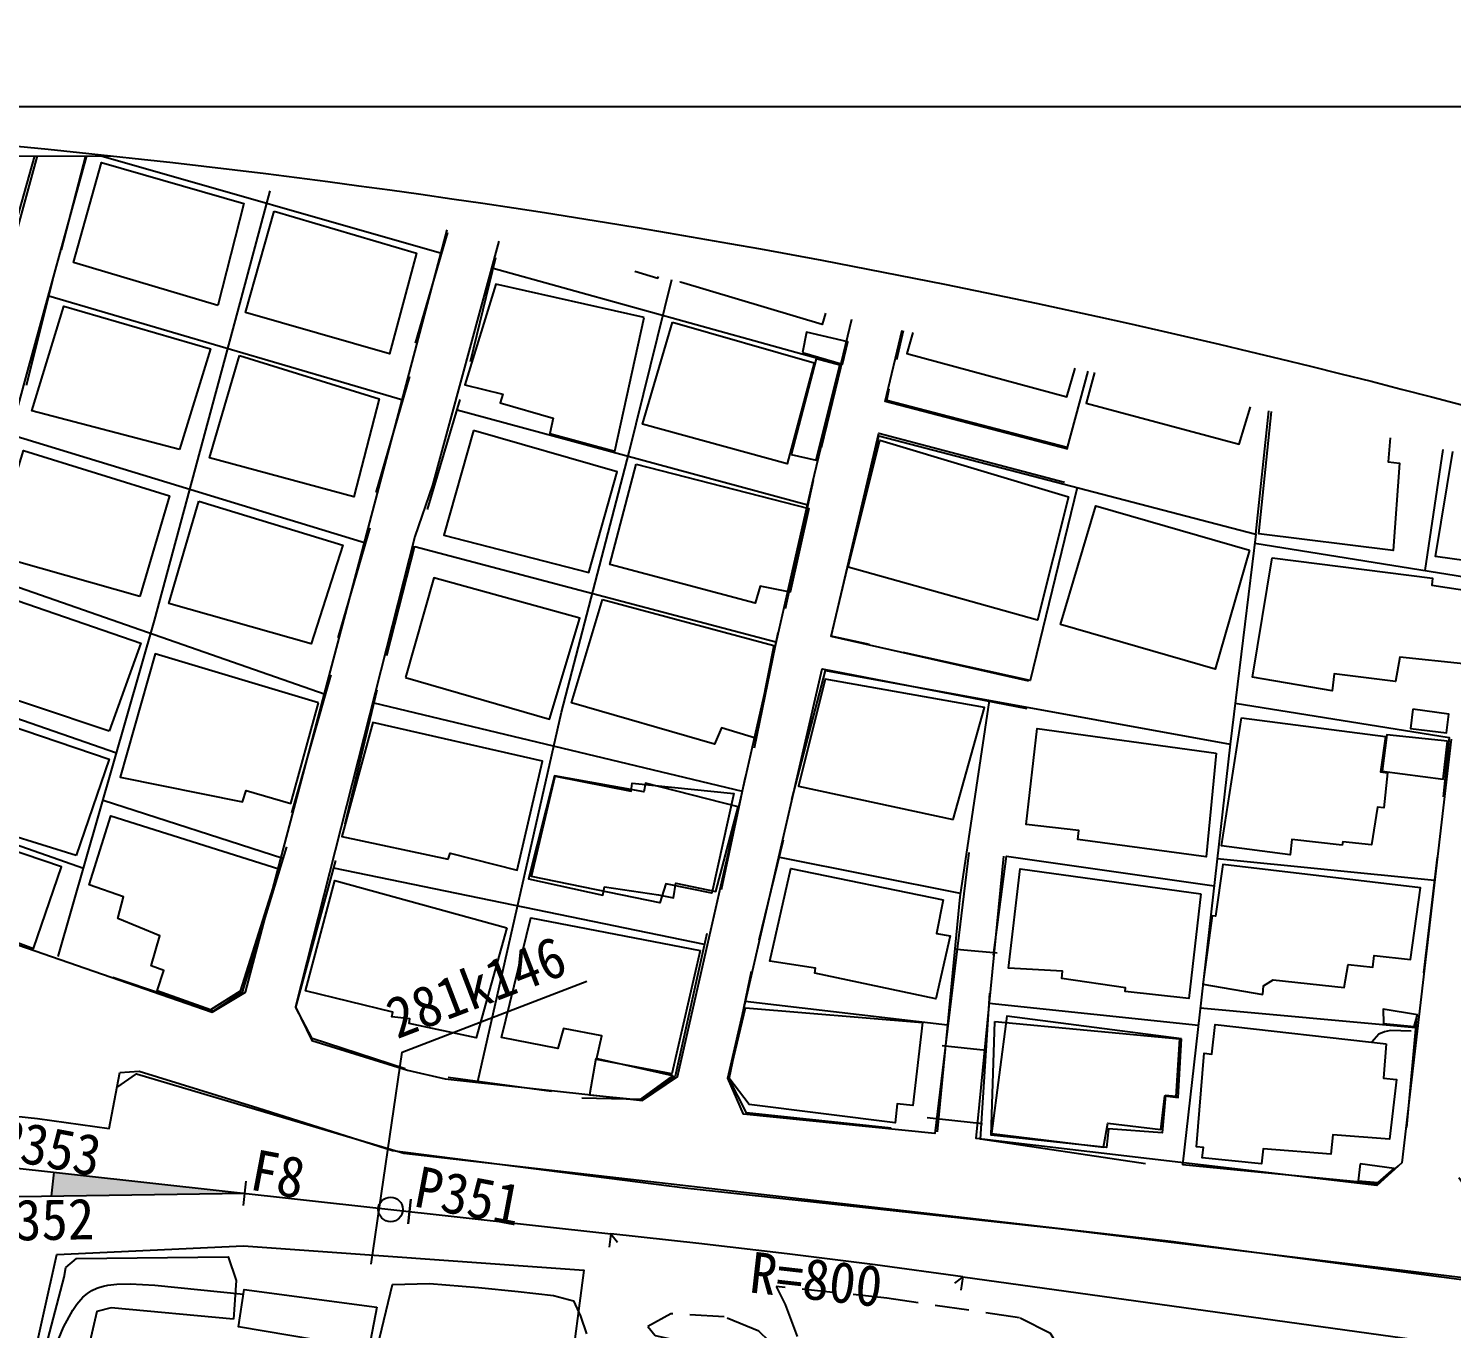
# Model space of a CAD drawing. Header units: millimetres. Extents: x 2406 to 3202, y 1103 to 1810.
# Drawn here: x 2980 to 3084.3, y 1529.6 to 1624.8 of the extents above; entities that cross this region are included whole.
import ezdxf
from ezdxf.xclip import XClip

# ---------------------------------------------------------------- set-up
doc = ezdxf.new("R2010")
doc.units = ezdxf.units.MM
doc.header["$LTSCALE"] = 10
doc.header["$MEASUREMENT"] = 0
doc.header["$XCLIPFRAME"] = 2
doc.linetypes.add('HIDDEN', pattern=[0.375, 0.25, -0.125])
doc.layers.add('TX-PAPR', color=2, linetype='Continuous', plot=False)
doc.layers.add('TZ-BASE', color=253, linetype='Continuous')
doc.styles.get("Standard").update_dxf_attribs({"font": 'GulimChe.ttf'})

# ---------------------------------------------------------------- blocks, each defined once
blk = doc.blocks.new('JD-222')
at = {"layer": 'TZ-BASE'}
h = blk.add_hatch(color=256, dxfattribs=at)
h.paths.add_polyline_path([(525.4749213073228, 92.9182455179689), (525.2814961974218, 91.16698546311818), (539.4300599244598, 91.37691291401279)])
h.paths.add_polyline_path([(494.7739651344018, 98.06796725225286), (494.4734417171567, 96.3423312670202), (508.4285803339153, 94.80099866297678)])
h.paths.add_polyline_path([(508.1333836510603, 90.91255260183243), (494.0949288310076, 90.70425887749298), (494.2301166314573, 88.95787457379629)])
for p, q in [((389.387345976982, 107.948996742547), (566.2524038199917, 88.4144089720794)), ((525.28149619748, 91.16698546317639), (525.4749213073228, 92.91824551782338)), ((539.3312565516972, 90.48235274624312), (539.5288632958254, 92.27147308175336)), ((478.3276994743792, 90.47031468863133), (539.430059924227, 91.37691291392548)), ((551.6054255600611, 90.9376275590621), (551.407818815991, 89.14850722352276)), ((551.4078188160202, 89.1485072238138), (551.6054255600029, 90.93762755917851)), ((566.2524036131217, 88.4144089948968), (566.1337378509634, 87.42144088685745)), ((566.2524036131217, 88.4144089948968), (566.7284299154126, 87.80916418097331)), ((592.0423726815498, 85.2625677457545), (591.4228130498086, 84.80532799690263)), ((592.0423726815498, 85.2625677457545), (591.8933088023332, 84.27370618475834)), ((592.0423726596346, 85.26256774875219), (646.3740989572834, 77.72523310795077))]:
    blk.add_line(p, q, dxfattribs=at)
for points, elevation in [([(591.3998108726519, 109.2693856785481), (592.1071667901124, 109.204081726959), (594.5540010952973, 108.9881028322561)], 47.99999999999999), ([(624.8783479501435, 103.254501710413), (623.3616315780091, 103.2938023058814), (622.9390317589568, 103.1965248433989), (622.5040871914534, 103.0197155807109), (621.9964141955716, 102.4474592803745)], 48.99999999999999), ([(590.5317763445782, 102.2059331900964), (593.7428322066262, 101.8672456483473)], 46.99999999999999), ([(589.4128989371238, 96.92912304122001), (593.4702484506415, 96.49445083588944)], 45.99999999999999), ([(523.1988839251862, 66.28357582804165), (523.6960001794796, 70.3585531814606), (524.53636535033, 74.20010135622579), (525.0447272944439, 78.10635546137928), (525.3816338900942, 79.4354002106993), (525.8099114342476, 80.75329373660497), (526.1655117081536, 81.5835644423787), (526.8291372884414, 82.82038823320181), (527.1350877186924, 83.26571882297867), (527.4165622686851, 83.60555566268158), (527.5802573544497, 83.7734273961978), (527.9128895898757, 84.05168590188259), (528.2361442100082, 84.2565137577476), (528.607033185719, 84.43572973820847), (528.8064808287309, 84.50798371891142), (529.090026163467, 84.58741949906107), (529.4038792812207, 84.64696964927134), (530.0497778044955, 84.7268138587824), (531.0356031200208, 84.75387761945603), (532.8438838200236, 84.65526265947847), (539.3469023131474, 83.98034760460723)], 43.99999999999999)]:
    blk.add_lwpolyline(points, dxfattribs=dict(at, elevation=elevation))
for points in [[(526.770757013117, 176.6704382017488, 54.28488687795636), (518.7336202922452, 147.2878368376114, 51.39773573804937), (517.2290640116262, 141.6387944940652, 50.59724848770471), (509.9149527454865, 116.3799266575079, 47.72822941090124), (507.6875892024837, 115.1025494043133, 47.42258882440601), (489.7283077618922, 120.7752382849285, 48.28129332932118), (481.0724635154766, 123.9600279768929, 48.91440597277559), (483.9152403480839, 132.5900419328827, 51.30131341016694)], [(530.2566070895991, 176.0998116438859, 54.36803971459533), (523.5224018314038, 151.6355669775221, 51.77796718196308), (522.7542913012148, 148.8524654319044, 51.46868801705719)], [(540.1279913682956, 166.7365523802, 58.3929027325385), (529.5209988558199, 169.5756161062454, 58.3929027325385), (531.3165710058529, 175.9262977096369, 58.3929027325385)], [(552.6312884357176, 163.349041724694, 55.79131916891836), (554.709831860353, 170.7264818114054, 55.79131916891836), (544.3680501548224, 173.800637493463, 55.80951206097164), (542.0386707136931, 166.1372983113979, 55.80951206097164), (552.6312884357176, 163.349041724694, 55.79131916891836)], [(522.7542913012148, 148.8524654319044, 51.46868801705719), (513.6226645146089, 115.4662278895266, 47.71185580805328), (514.7545759744826, 112.3476305372023, 47.40075735394206), (537.0578796219197, 104.6322446482955, 46.32737672279809), (539.4964923405205, 106.103505335137, 46.32737672279809), (556.6730534436647, 171.0065782490128, 51.17032458738327), (550.8177708381554, 172.7339910152368, 51.95821363899985)], [(561.7065659394138, 168.7900331997662, 54.77069792472891), (559.4306355476438, 161.5100322484213, 54.84892736055805), (569.7017061923398, 158.3780410591571, 54.86166238499536), (572.0274499686784, 165.6138761103211, 54.86166238499536), (561.7065659394138, 168.7900331997662, 54.77069792472891)], [(537.4643693864055, 156.3796022529423, 57.34681143947446), (526.8771370506147, 159.5414562132792, 57.34681143947446), (528.9416196479287, 166.8674444474746, 57.34681143947446), (539.3563097341394, 163.845723181701, 57.34681143947446), (537.4643693864055, 156.3796022529423, 57.34681143947446)], [(573.5508059544372, 165.2640025041183, 55.20550804480249), (583.7863226611225, 161.9877583511989, 55.12727860897336), (581.7374941716262, 154.9841859185253, 55.12727860897336), (571.3480288320861, 158.1031887968129, 55.12727860897336), (573.5508059544372, 165.2640025041183, 55.20550804480249)], [(541.5827326546132, 163.2986418534128, 54.91260248274456), (552.0103490772599, 160.2233024020388, 54.91260248274456), (550.0379314202291, 152.8384920060635, 54.93989182082449), (539.4972665193782, 155.8635816655005, 54.93989182082449), (541.5827326546132, 163.2986418534128, 54.91260248274456)], [(599.7395866273146, 145.872204782645, 51.69791845692861), (586.3507581088634, 149.350660747994, 49.89864143285846), (589.5961365241092, 162.8677696452942, 51.3740849783801), (603.2100092784385, 159.17019021741, 52.24006664011659)], [(590.5431440829416, 161.934417255572, 56.27343080833048), (587.9412179437641, 152.8612013777893, 56.27343080833048), (599.653231620614, 149.7088833999878, 56.27343080833048), (602.2130316571274, 158.5042730885034, 56.27343080833048), (590.5431440829416, 161.934417255572, 56.27343080833048)], [(568.6908534295799, 155.4980364252115, 54.02842792895478), (557.8194370635028, 157.9571724926063, 53.87014976809117), (555.5623746596684, 150.577091578074, 54.12303096763187), (558.3390432719607, 149.8848666021659, 54.12303096763187), (558.145370070939, 149.2632214532059, 54.12303096763187), (562.0273555194435, 148.1423302997428, 54.1757903545864), (561.7922151293897, 147.0059527228877, 54.1757903545864), (566.5402335276885, 145.7141612195992, 54.19762182505035), (568.6908534295799, 155.4980364252115, 54.02842792895478)], [(603.4684572467522, 157.9865206487593, 57.72704288338817), (601.0846410192898, 149.2295848151844, 57.7288621725935), (612.2761396440619, 146.2248780852824, 57.7288621725935), (614.9421330180485, 155.0068150772422, 59.33893311930947), (603.4684572467522, 157.9865206487593, 57.72704288338817)], [(534.6581780967826, 145.8474522613978, 56.12242980428819), (523.8287765805435, 148.6684263482457, 56.12242980428819), (526.1850080453733, 156.3417639720137, 56.198839950912), (536.9289030078507, 153.2112440413039, 56.198839950912), (534.6581780967826, 145.8474522613978, 56.12242980428819)], [(570.7702291269379, 155.1640398552699, 53.90653555219775), (581.1379844452604, 152.178953648574, 53.90653555219775), (579.1635904698051, 144.7944501155289, 53.90653555219775), (568.5753968706122, 147.7024456981453, 53.93018631186702), (570.7702291269379, 155.1640398552699, 53.90653555219775)], [(539.0417607765703, 152.7344190748699, 54.22127258471962), (549.2743551838503, 149.5436352062097, 54.17760964379173), (547.4299603212276, 142.3706907206215, 54.17760964379173), (536.8483896699909, 145.2300947756157, 54.17760964379173), (539.0417607765703, 152.7344190748699, 54.22127258471962)], [(615.1035842765414, 152.9051582329557, 60.01388941448644), (623.8209462023515, 152.3520912799286, 58.78223062247886), (623.1982850478089, 144.9267052235664, 58.78223062247886), (624.0240483558446, 144.8288483943033, 58.78950777930017), (623.5695608621172, 138.4409437208669, 60.37592796634686), (613.7317259518604, 139.6770138153224, 58.81497782817478), (615.1035842765414, 152.9051582329557, 60.01388941448644)], [(628.4548250773514, 148.8587443788711, 57.93262256359032), (636.018035677349, 147.7876265428495, 57.93262256359032), (635.6052178982936, 144.5749251123052, 57.93262256359032), (636.3179566152103, 144.4986655472021, 57.93262256359032), (635.7365623414225, 140.6695300442807, 57.93262256359032), (636.1944911042519, 140.6206910413166, 57.93262256359032), (635.5689675133908, 136.768048021564, 57.93262256359032), (626.6684156695555, 138.0053236080275, 57.93262256359032), (628.4548250773514, 148.8587443788711, 57.93262256359032)], [(556.1861908396531, 147.2428992660134, 53.0187224199973), (554.0103688114614, 139.5648250607774, 53.0187224199973), (564.638412431872, 136.8287509015936, 53.0187224199973), (566.7258492898836, 144.204810104362, 53.0187224199973), (556.1861908396531, 147.2428992660134, 53.0187224199973)], [(596.8631976510223, 128.872241769277, 49.23642016211878), (582.3978190864436, 132.1434201475058, 47.98838776726326), (585.8865907031868, 147.0455849098216, 49.87862925159984), (599.4915446323575, 143.4404687425995, 51.69791845692861)], [(599.7857309575775, 142.3696520419908, 54.51599743598288), (597.5162612396234, 133.3389300223207, 55.03085628109093), (583.6486510473187, 137.2337765598495, 55.11090500612539), (585.9691220100503, 146.5277909514843, 56.83195259436641), (599.7857309575775, 142.3696520419908, 54.51599743598288)], [(531.7412722939916, 135.0845571798272, 54.96536186969909), (520.8870540380885, 138.1563083180517, 55.13455576579467), (523.2268373410916, 145.7563011532184, 55.18185728513322), (533.9113400982751, 142.4518342022202, 55.18185728513322), (531.7412722939916, 135.0845571798272, 54.96536186969909)], [(568.1021393393166, 144.7652801752556, 52.76220264204595), (580.7604407688777, 141.5287749754207, 52.88955288641896), (579.3871297673613, 135.4019380351237, 52.50022499647861), (577.1867622301797, 135.8235358303646, 52.50022499647861), (576.8167789834552, 134.6008251545136, 52.50022499647861), (566.1773616334831, 137.4135520257987, 52.50022499647861), (568.1021393393166, 144.7652801752556, 52.76220264204595)], [(536.0788956691104, 142.0535468093876, 53.38803812867904), (546.6196606315207, 138.8270570753375, 53.38803812867904), (544.2870856019144, 131.5993665914575, 53.38803812867904), (533.8774841480772, 134.5626147368166, 53.49173761338279), (536.0788956691104, 142.0535468093876, 53.38803812867904)], [(613.0294270196755, 138.4583386288141, 56.66093940906551), (610.522962192772, 129.7457460140868, 56.60090286528966), (599.1991091898526, 133.0320949255838, 56.60090286528966), (601.7770100566268, 141.722463854705, 56.6099993113163), (613.0294270196755, 138.4583386288141, 56.66093940906551)], [(614.6970191821747, 137.8968287181342, 58.70036260823906), (626.4490593542869, 136.4100910836714, 58.53298800134882), (626.3969799973711, 135.9182580421329, 58.53298800134882), (629.4570882870466, 135.4481747988611, 58.53298800134882), (628.7079724650539, 130.1412752816686, 58.53298800134882), (624.0424081168021, 130.6410375372507, 58.53298800134882), (623.7254592345271, 128.8474298860237, 58.53298800134882), (619.2381308896001, 129.4197037067497, 58.53298800134882), (619.0942151166382, 128.1669514367823, 58.52207226611684), (613.2555492618412, 129.1737076329009, 58.52207226611684), (614.6970191821747, 137.8968287181342, 58.70036260823906)], [(551.2000826445583, 129.1496888802212, 52.49294783965729), (561.7479166492412, 126.086042717332, 52.49294783965729), (563.9784887669084, 133.4975603100029, 52.49294783965729), (553.2777674542158, 136.4564235018915, 52.70398538747543), (551.2000826445583, 129.1496888802212, 52.49294783965729)], [(529.4917759941018, 125.2178722048702, 54.02842792895478), (518.3836750512419, 128.9291494028294, 54.02842792895478), (520.6911593921541, 135.4999110798235, 54.27585126087948), (531.8277340399509, 131.6526550299022, 54.27585126087948), (529.4917759941018, 125.2178722048702, 54.02842792895478)], [(565.6407786331547, 134.8636885620945, 52.08542705766364), (578.1977797477448, 131.4961747893831, 51.96353468090662), (576.8502161840443, 124.6943955779716, 52.01811335706648), (574.3499364982999, 125.4590716489474, 52.01811335706648), (573.835000700521, 124.2608917275502, 52.01811335706648), (563.3652805576858, 127.2931814781623, 52.01811335706648), (565.6407786331547, 134.8636885620945, 52.08542705766364)], [(544.8356572721677, 127.298270321422, 52.73309401476069), (532.8608633834228, 130.8698716883082, 52.55844225104912), (530.2977203448827, 121.8574248084915, 52.7021660982701), (539.2560263478954, 120.053579317173, 52.7021660982701), (539.5361830706825, 120.867228633957, 52.7021660982701), (542.7986348289123, 119.9275390440016, 52.81496202900048), (544.8356572721677, 127.298270321422, 52.73309401476069)], [(592.4765370233217, 116.3277581394941, 49.3510353820545), (589.9932038548577, 95.76530552862096, 45.87255442146589), (575.9591888590367, 97.16109315512585, 45.60329961907723), (574.8315779955592, 99.81857066982775, 45.72337270662893), (581.7407467196463, 129.7691223766014, 47.82283244957834), (596.7150720787758, 126.8884797334613, 49.23642016211878)], [(591.335750843602, 118.750477457128, 53.14789195357564), (593.6321786648186, 126.9380801137595, 53.41896604516963), (581.9436942275206, 129.0231509903679, 52.93321582734685), (579.9908781423001, 121.1910366948869, 53.1515305319863), (591.335750843602, 118.750477457128, 53.14789195357564)], [(527.084345510084, 116.1002892210672, 50.99021495605572), (522.042252462008, 117.668473742553, 52.42745342826545), (522.4018531471374, 118.6418248337286, 52.42745342826545), (516.0519112843322, 120.918058419833, 53.86105332206453), (518.3500591065094, 126.9529070166172, 53.86105332206453), (529.5090108718141, 123.1780751660408, 53.67730511232632), (527.084345510084, 116.1002892210672, 50.99021495605572)], [(612.4497494476964, 126.1869777054235, 57.28313631728795), (622.9956835460325, 124.8186974001583, 59.16973922321389), (622.6307151060319, 122.2270075964625, 59.1133412578487), (623.1584287446167, 122.1713810230431, 59.3407524085148), (622.8860277182248, 119.6088335248642, 59.70642953878588), (622.4071941788716, 119.6599064308102, 59.70642953878588), (621.9731729423511, 116.8907096940966, 56.89380842734759), (619.8648901416163, 117.1037088285084, 56.89380842734759), (619.835308842099, 116.88060583279, 56.89380842734759), (616.1430686891545, 117.2747792123118, 56.90472416257956), (616.0184360111598, 116.1657703325618, 56.90654345178489), (610.9824582641304, 116.8282928843691, 57.2358347979494), (612.4497494476964, 126.1869777054235, 57.28313631728795)], [(554.3237785800011, 115.8519607395865, 52.41835698223881), (554.4830521294207, 116.2846464644244, 52.32011536515105), (559.3806133293547, 115.04351017304, 52.19822298839403), (561.2546271564497, 123.0133459415229, 52.77129908807259), (548.8066659263277, 125.8447820111469, 52.30010318389244), (546.5506865702046, 117.4940416163299, 52.37287475210559), (554.3237785800011, 115.8519607395865, 52.41835698223881)], [(610.6017891296942, 123.6120237904252, 55.6548724785187), (609.8723041246121, 116.0200554275361, 55.59301664553752), (600.456166833872, 117.2867868600297, 55.57482375348423), (600.5273448669468, 117.9537633871078, 55.57482375348423), (596.6690939548425, 118.3737132649403, 55.63667958646541), (597.4821294135181, 125.4153459835215, 55.63667958646541), (610.6017891296942, 123.6120237904252, 55.6548724785187)], [(627.8003543422383, 124.6282543908455, 53.0878554097998), (624.2087238118402, 93.60397397793713, 46.64393304452529), (622.3697281664063, 91.95359219916281, 46.03447116074015), (593.0161111333291, 95.3880289918452, 45.73792702027156), (595.0339902936539, 116.0551361114194, 49.3510353820545)], [(562.1721265814558, 121.9095022909751, 54.80890299804081), (567.7466358538659, 120.8243477525539, 54.80890299804081), (567.8105477303325, 121.4054219921236, 54.80890299804081), (575.2577113782463, 120.6427617785812, 50.61362209055267), (573.6424414287903, 113.3421506405284, 51.72520779500854), (570.275578546134, 114.0460684827412, 51.54691745288633), (569.8328967288253, 112.6484409181576, 51.56874892335027), (560.4512714248849, 114.5676023645501, 54.79252939519286), (562.1721265814558, 121.9095022909751, 54.80890299804081)], [(513.9316910980851, 115.1166745022056, 54.49598525472427), (515.1943348325149, 112.5728241134784, 54.49598525472427), (523.9562809593626, 109.308817056095, 54.49598525472427), (526.0168356512149, 115.28644236736, 50.5590434143928), (514.9809927800379, 119.0198954771331, 54.25401979041554), (513.9316910980851, 115.1166745022056, 54.49598525472427)], [(541.9234903999604, 115.1320315392513, 51.61605044268882), (539.0893707170035, 106.1667191284942, 50.44806677286775), (536.9341372056806, 104.8194472508912, 50.44806677286775), (533.0211174903088, 106.2032126599806, 50.44806677286775), (533.4944251450943, 107.7003191572148, 50.44806677286775), (532.5846723894356, 108.0328412216622, 50.44806677286775), (533.2224743569968, 110.2178544139315, 51.52690527162771), (530.1294241341529, 111.4925188086345, 51.54145958527034), (530.5526847071596, 113.0844266222266, 51.54145958527034), (528.045038803335, 113.9646004806855, 51.54145958527034), (529.6164453868696, 119.0274448734708, 51.54145958527034), (541.9234903999604, 115.1320315392513, 51.61605044268882)], [(590.6069066981145, 112.8767560462875, 51.9817275729599), (590.1190066827403, 110.3992801988497, 52.00901691103984), (591.1014580088668, 110.2416750226985, 52.00901691103984), (590.0521567491232, 105.6280421954289, 52.00901691103984), (581.2027255855792, 107.487845432508, 52.00901691103984), (581.2443167235178, 107.873024841625, 52.00901691103984), (577.8940640386136, 108.3841108882916, 52.01811335706648), (579.4480853219866, 115.159905295819, 52.03084838150378), (590.6069066981145, 112.8767560462875, 51.9817275729599)], [(609.4746110841224, 113.2958171402279, 54.27585126087948), (608.6034885517147, 105.6519661126076, 54.27585126087948), (603.935334158683, 106.1480825940089, 54.27585126087948), (603.9651420554146, 106.4247854838904, 54.27585126087948), (599.2817217656411, 107.0963213270297, 54.14486243809581), (599.3495989750663, 107.6312406521465, 54.12121167842654), (595.3759686289995, 107.8555771709362, 54.12121167842654), (596.2296268623031, 115.1327662314288, 54.12121167842654), (609.4746110841224, 113.2958171402279, 54.27585126087948)], [(614.003375762928, 105.944921923714, 55.4147263034153), (614.0726760346442, 106.5737346718961, 55.38197909771938), (614.7739450513327, 106.9971514478675, 55.38197909771938), (619.9774114940665, 106.4422046220861, 55.38197909771938), (620.2707867937279, 108.1230945451243, 55.38197909771938), (622.0725502033893, 107.930365160486, 55.38197909771938), (622.1633730690519, 108.7825201975065, 55.38197909771938), (624.82139758431, 108.4993423805863, 55.38197909771938), (625.5645605635364, 113.7353154311131, 55.38197909771938), (611.0839382471459, 115.4483835346764, 55.38197909771938), (610.5498953530623, 111.6635068937321, 55.38197909771938), (610.3072684646468, 111.7042155298113, 55.38197909771938), (609.625989178021, 106.6843059157254, 55.38197909771938), (614.003375762928, 105.944921923714, 55.4147263034153)], [(558.642283562076, 110.8228172021627, 51.5323631392437), (556.3791082061653, 102.7646451199544, 51.53418242844903), (551.4796031792939, 103.8107705869479, 51.41410934089733), (551.5171192357375, 104.1631873085571, 51.41410934089733), (550.2030827987764, 104.3034629030444, 51.41410934089733), (550.2688444585656, 104.6292303111404, 51.41410934089733), (543.8875212139974, 106.208020559774, 51.41410934089733), (546.034247206524, 114.28528572293, 51.41410934089733), (558.642283562076, 110.8228172021627, 51.5323631392437)], [(572.7941374099173, 109.1496651853959, 54.28676699611146), (570.7292715373333, 100.1266416383442, 53.37166452583109), (565.2103018947819, 101.1849568494072, 53.37166452583109), (565.5925988339877, 102.8975791222765, 53.37166452583109), (562.772624440724, 103.4477667464234, 51.06116723506354), (562.3750854917162, 101.9824108904868, 51.06116723506354), (558.2466220839997, 102.7802948991884, 51.06116723506354), (560.3795444114658, 111.5377317015082, 54.26675481485285), (572.7941374099173, 109.1496651853959, 54.28676699611146)], [(589.09358003526, 103.8733411713329, 50.9319977014852), (588.3825552486232, 97.80154030557605, 50.78099669744292), (587.2286864766211, 97.92403053783346, 50.78099669744292), (587.0820160360599, 96.54925609013299, 50.78099669744292), (576.3882451744576, 97.89090386929456, 51.1339388032767), (574.906647113472, 99.83929812756833, 51.28312051811366), (576.1052783555933, 104.9519275046187, 51.53964029606501), (589.09358003526, 103.8733411713329, 50.9319977014852)], [(594.3814942933968, 103.9600348728709, 51.545098163681), (607.908945315663, 102.6843927448499, 51.61786973189415), (607.6301335010503, 98.46420116486843, 51.61786973189415), (606.8899473258643, 98.53966258506989, 51.61786973189415), (606.6512986508023, 95.8099571413768, 51.56329105573429), (602.7079999752459, 96.08625508620753, 51.56329105573429), (602.5657790490368, 94.74013725755503, 51.56329105573429), (594.1165177380899, 95.63815356977284, 55.0799770896348), (594.3814942933968, 103.9600348728709, 51.545098163681)], [(623.0396770368388, 102.3296610362595, 52.66396102495819), (622.8531838933413, 99.81854150354047, 52.66214173575287), (623.8053640192666, 99.70712782483315, 52.66214173575287), (623.2969573100854, 95.33132074298919, 52.7531061960193), (619.1375951979717, 95.66950238039135, 52.81314273979515), (618.9858432250912, 94.248965742765, 52.81314273979515), (614.0410915994726, 94.63218416864402, 52.81314273979515), (613.9239404840628, 93.54528922608006, 52.74764832840332), (609.5828485214734, 93.97746693494264, 52.74764832840332), (609.66304802784, 94.73513311403804, 52.74582903919799), (609.166274190211, 94.7879796285124, 52.74582903919799), (609.7228937181353, 101.6316101490811, 52.74582903919799), (610.2894524316362, 101.571976064035, 52.74582903919799), (610.5203298902197, 103.7432617660379, 52.74400974999266), (623.0396770368388, 102.3296610362595, 52.66396102495819)], [(489.5419728535635, 86.50504417545744, 45.62513108954118), (488.9064446711855, 90.65671298798406, 45.56691383497066), (489.1271470295615, 94.03990977045032, 45.75430062311952), (489.5087132091576, 98.45261509146076, 45.57419099179197), (489.7854286101938, 101.0559839833877, 45.57419099179197), (489.891870505322, 102.0413195215806, 45.57419099179197), (491.2773451463436, 102.9737850807142, 45.57419099179197), (491.7003814711643, 102.928339862905, 45.57419099179197), (501.8610339342849, 100.7080859302077, 45.55781738894401), (510.93055584174, 98.67546757642413, 45.68516763331703), (519.2517100013793, 97.39558537455741, 45.80524072086872), (524.2523644985922, 96.86403330805479, 45.91075949477779), (529.5088678923785, 96.1227424943063, 45.91803665159911), (530.2735599058215, 100.2199282510264, 46.26552088981691)], [(530.0580841439951, 99.11895268544322, 47.76097661659715), (531.4930764976889, 100.1226642698457, 48.00112279170055), (536.4429567696934, 98.67100787346135, 48.12119587925225)], [(530.2735599058215, 100.2199282510264, 46.26552088981691), (531.6913261711015, 100.3175541541423, 45.69790265775433), (540.3913444999198, 97.62582495584502, 45.73974630947689), (550.2625119038275, 94.49925573565997, 45.7470234662982), (571.6753164604015, 91.77661822512164, 45.7470234662982), (599.0412650900544, 88.79754427517764, 45.6396854031838), (650.4363459964807, 82.57018154123216, 45.74884275550353), (678.9160760107916, 78.4152959450148, 43.703961688714), (687.4953887224256, 77.38374449446565, 42.79977495366559), (688.967323842895, 77.01554346072953, 42.59601456266877), (690.5605144053989, 75.92923511064146, 42.24489174604032), (692.6241006172495, 73.31668138949317, 41.74276792536958), (693.1092226851615, 72.21115817429381, 41.63179128384452), (693.8546956366044, 67.9007406680903, 41.37527150589317), (693.8228072683269, 67.60412116086809, 41.37527150589317), (693.5629497781338, 67.22753241340979, 41.37527150589317), (692.6294734397961, 66.41007787315175, 41.37527150589317), (691.6725866370834, 65.76121144084027, 41.53354966675677), (688.7364761836652, 64.97033888130682, 42.21578311875506)], [(560.1719109463447, 60.09345192846376, 44.38255656230162), (559.2669515204907, 55.12547684428864, 44.64635349707429), (519.970641091495, 61.48001244169427, 46.00354324424956), (525.6544500764576, 86.88879516394809, 46.28917164948618), (539.3408232576039, 87.54261558980215, 46.28917164948618), (564.2735234921274, 85.74689038275392, 45.83616863735931), (563.2167102896783, 77.7544020434143, 44.09328957865435)], [(612.5731153450615, 37.16294082300738, 44.29704996965118), (599.8916845001804, 41.37150467853644, 44.35526722422169), (586.4704587001179, 45.82750625215704, 44.76096871701001), (575.4414145907504, 49.74813248190912, 44.76096871701001), (570.5356453446439, 51.21014346150332, 44.75005298177804), (564.4660073805426, 52.98442612949293, 44.75187227098337), (559.5701847108721, 54.0542674192111, 44.75187227098337), (553.8087670030363, 55.06319704855559, 44.75187227098337), (547.8920223650057, 56.29054495715536, 44.75187227098337), (542.857464671426, 57.3728197972523, 44.75187227098337), (537.912995599705, 58.39657933829585, 44.75187227098337), (532.6160915150249, 59.44470200198703, 44.75187227098337), (528.0042099133425, 60.27716707196669, 44.75187227098337), (524.730086167081, 61.02436831235536, 44.75187227098337), (522.9092195675767, 61.53074250902864, 44.75187227098337), (522.1642232225568, 62.08359461018699, 44.75187227098337), (522.0847795504669, 68.5392230617581, 44.90469256423098), (524.6046495374467, 79.18262102702283, 45.25399609165411), (526.1963747272675, 85.24316134295077, 45.35951486556318), (526.3376318034134, 85.95086780638667, 45.35951486556318), (527.1010913758364, 86.59232433745638, 45.35951486556318), (538.2232917084475, 86.7324876759958, 45.05205498986261), (538.8065234390087, 84.99442158153397, 44.51536467429062), (538.603320458089, 82.16712206639932, 42.85799220823611)], [(549.1494815760234, 80.14202980272239, 43.29098303910436), (550.2550347490178, 84.69430529756937, 44.67910070277021), (552.9760464603896, 84.76464921003208, 44.67910070277021), (556.5673338350898, 84.48937299850513, 44.67910070277021), (559.4732511896291, 84.179848639993, 44.67910070277021), (562.0598213736957, 83.90574157523224, 44.67910070277021), (563.5130800250918, 83.5019850988756, 44.67910070277021), (564.0178118470358, 82.39240509373485, 44.67910070277021), (564.4601686945243, 81.09618542878889, 44.67910070277021)], [(538.603320458089, 82.16712206639932, 42.85799220823611), (529.6374250708905, 82.99659473303473, 42.99080032022511), (528.5860337056802, 82.72975171322469, 42.99080032022511), (524.6399005452113, 65.60544892217149, 42.94895666850255), (526.5282606565743, 64.64737059024628, 42.94895666850255), (531.6985411219939, 63.40942838296178, 42.94895666850255), (538.6464230800048, 61.77100404936937, 42.94895666850255), (545.7396193266904, 60.14948408075725, 42.93622164406525), (551.2425335319131, 59.02687094689463, 42.93440235485992), (555.7885828948638, 58.20057972118957, 42.93440235485992), (564.0193688880827, 56.01281283801654, 42.99989676625176), (582.6812020942161, 50.10049295637873, 43.2109343140699), (601.1748717488081, 42.72059751639608, 43.27642872546173), (612.5208249110729, 38.92482581088552, 43.27642872546173), (612.5731153450615, 37.16294082300738, 44.29704996965118)]]:
    blk.add_polyline3d(points, dxfattribs=at)
at = {"layer": 'TZ-BASE', "linetype": 'Continuous'}
for points in [[(511.4068027171015, 174.4033357808657, 61.51276320637515), (524.7960534936283, 170.0188195853552, 57.37046219914373), (521.9008699854894, 159.7868784961756, 56.10605620144023)], [(525.7732878832612, 108.7058918217663, 49.54206074861402), (532.8164595100388, 133.3277881426329, 51.78888291719505), (538.9278474808962, 155.9438995251548, 54.49234667631361), (543.716251149046, 173.8964953246177, 55.14906039321052)], [(525.997085029725, 160.4563165526779, 55.58392019951088), (528.2568915697921, 169.0989256726461, 56.69368661476143)], [(527.8782292561664, 167.6507351722103, 56.50772967073902), (553.8401511527773, 160.2173720562132, 53.20281457765646)], [(556.4956334982126, 99.55743991685449, 47.94472482633536), (562.6365909787419, 126.6149547478708, 49.44018055311561), (567.586754675518, 145.6498301446845, 51.92351031838938), (572.7585182774055, 166.5811605192139, 53.60271425490784), (585.7129931201634, 163.1013318523474, 53.02599957681862), (584.0338601504918, 155.9108230059501, 52.96596303304277)], [(587.2027733075956, 152.439508931624, 53.62818430378245), (589.5413528605422, 162.782161525276, 55.14183292261598), (603.2098939343123, 159.0325784929737, 55.27100245619432), (599.6762021930772, 145.998424485937, 54.08118731590931), (586.461099693639, 149.4225824739551, 53.82466753795795), (586.6469575729861, 150.2741491764027, 53.82466753795795)], [(554.2848780766362, 161.7392680450866, 53.42442391278562), (551.9117538604187, 153.6182211018167, 52.24188592932192)], [(555.962679467455, 152.2818578555598, 53.60089496570252), (557.8301170388295, 159.8964968434884, 53.13515692913835)], [(557.6385770363268, 159.1154758374614, 53.18292691409074), (583.1369266292604, 152.0358348527225, 52.79775855256129)], [(523.4441816523904, 150.5517350700975, 54.60332331783867), (525.3739154369978, 158.2417078607541, 55.83134353143559)], [(525.0864975399745, 157.0963499752688, 55.64844007086581), (551.0033778189099, 149.4829138251371, 52.3823063514993)], [(613.4990243393695, 139.6382586929249, 55.3201232647382), (615.2205177131691, 155.7315847281425, 55.85026785362083)], [(580.2937346945109, 152.9442083311733, 53.03448545861009), (583.2246849342482, 152.0985137158423, 53.03577181208173), (583.6166813169257, 153.7367477592488, 53.01048545861066), (580.5882889076311, 154.4306339938485, 53.01177181208321), (580.2937346945109, 152.9442083311733, 53.03448545861009)], [(583.4982455135323, 153.5105826095387, 52.96596303304277), (581.6497602870804, 145.9658636374515, 52.10543923892226)], [(551.498585112713, 151.1918846482004, 52.60210519197702), (549.0392674507748, 142.704727489443, 51.51053166877975)], [(552.8191854264296, 141.4478869670129, 51.16304743056195), (555.2160198696074, 149.5065574312175, 53.15516911039696)], [(625.9061356246821, 136.9715530627, 54.34661780867612), (627.8383382950269, 150.0828269117046, 56.71369879602004), (636.8450793853262, 148.610475073976, 55.97688666786189)], [(554.9861554057279, 148.7337038987025, 52.96411795818898), (580.6860493772256, 141.7798872875865, 51.84358026485567)], [(522.36137128665, 146.9186009700061, 54.36596232488113), (548.2854707091174, 139.0151126377459, 51.86044180616317)], [(585.1922857571917, 131.5658216480806, 51.90167884792544), (582.3944308968785, 132.1672218318272, 51.96717325931727), (585.8811545337085, 146.8541522897431, 52.78221482330456), (613.4990243393695, 139.6382586929249, 55.3201232647382), (611.6252077586541, 124.2657395622227, 53.30071224682327)], [(581.0781116215512, 143.5681822983897, 52.06723416561036), (579.0178953869909, 134.1710152219166, 50.89197333896797)], [(600.4080349566648, 143.0586233744107, 54.11714371943696), (596.963467628666, 128.9184037838422, 53.69913658279027), (587.6785945682495, 130.9783878255985, 51.59785755063553)], [(548.6047168451478, 140.1015780946473, 52.01629406786115), (546.2420442649454, 132.0608789162943, 50.86286471168271)], [(549.8535585511418, 130.7492278342834, 50.73369517810436), (551.9004931521195, 138.7964483942778, 51.35953066473746)], [(578.3452730296412, 131.7256621457636, 50.78391333252529), (551.8821929761616, 138.7245039592381, 51.35393551792227)], [(613.4184171756206, 138.9769692272821, 55.23325297227594), (649.0159932764072, 133.2603161153966, 52.70580467668076), (645.4375322818814, 105.0908177542733, 50.69549010479246), (643.5748232419137, 89.88759901517187, 48.62877756753898), (630.9940557062218, 90.76224192112568, 49.29827599509996), (629.3723567826382, 91.08488197042607, 50.03690741246344), (628.3855973374739, 92.51825414737687, 50.03690741246344)], [(517.7038460131153, 130.3644516284694, 52.88955288641896), (519.7583320958365, 136.8439506012655, 52.64758742211023), (545.3290813475905, 127.9187488164753, 50.92539167622136)], [(578.4868228040286, 132.4126785329427, 50.85194897645074), (576.7494736384542, 123.9803984214377, 50.01689523120483)], [(545.7351934090839, 129.3505536202574, 51.16850529817794), (542.8663269596873, 119.2359641923977, 49.45109628834758)], [(579.5149632336688, 120.2246139097842, 50.44442819445709), (581.9756654482335, 129.6526999090274, 50.47353682174235), (611.6252077586541, 124.2657395622227, 53.30071224682327), (608.1341708560067, 93.46567984885769, 49.05085266317525)], [(546.8009211340977, 118.4408587384387, 49.86589422716254), (549.1264325326774, 128.2431177503022, 50.73369517810436)], [(515.4783420719323, 121.7863431419246, 51.59421897222487), (517.4466093173833, 127.9908142757486, 52.90592648926692), (530.0396791383682, 123.6205707067274, 50.90307010058522)], [(548.9010898690613, 127.2932762845594, 50.64960503865399), (575.8801224292547, 120.8331794286496, 49.93673074641062)], [(593.9682122751547, 127.4738003653474, 51.61706319791392), (591.810880012752, 113.0834762861778, 51.44139867897726), (590.1565864820441, 95.87250682146987, 49.10361205012978)], [(611.9908707212599, 127.2655854095356, 53.69478700482092), (627.6625510989397, 124.7640051408671, 55.11272429533072), (627.2222105312685, 120.4029289910395, 54.73795071903299)], [(627.5412393628503, 124.4742105985933, 56.15899999999999), (623.1043326504005, 124.9492395809793, 56.15899999999999), (622.7601099597232, 122.2956335930212, 56.15899999999999), (627.2194263986603, 121.6993736694567, 56.15899999999999), (627.5412393628503, 124.4742105985933, 56.15899999999999)], [(576.0964621525782, 121.8473339593038, 49.97141300107161), (574.3374761312443, 113.6015822545451, 49.68942317424565)], [(529.0530731905601, 120.1715408319142, 50.58833574049665), (542.2303391243331, 115.9191591760027, 49.67104163072411)], [(527.6218407160777, 115.1681617486465, 50.13176233543719), (514.8786053258518, 119.6379228303267, 51.59421897222487)], [(577.1149516778823, 109.936027100397, 49.46565060199021), (578.9071753042226, 117.2617857283331, 50.44442819445709)], [(542.4837179841124, 116.7522596263152, 49.61847089523783), (539.2481209151738, 106.1137344650051, 50.28978861200414), (537.1143327409227, 104.7155695866968, 50.26067998471888), (529.7605252021167, 107.1679130949778, 49.20185366721754)], [(551.1750663093117, 100.5002977665281, 47.89196543938083), (544.3779008128913, 102.7053062052582, 49.07086484443386), (543.1830925316317, 104.9886640772747, 49.10543133933511), (546.1042395435215, 115.7397688175261, 49.81313484020801)], [(578.5984555258765, 115.9998859593761, 50.27582869773324), (591.851355635561, 113.3534659108554, 51.4446944767141)], [(594.2793745856616, 108.8162037914153, 51.412290051692), (595.2408590291452, 116.0513511061727, 52.57663514310241), (610.4491543392069, 113.8898780188465, 51.86902818422481)], [(610.6769554812636, 115.8996788238583, 52.14634489373471), (626.5864421543956, 114.3047192673257, 53.80161041444163)], [(626.7862097299076, 115.9915918580082, 54.00113859087485), (625.7844001104531, 107.532134990819, 53.00052952794402)], [(573.1055708281056, 109.5889686491573, 49.61760570338141), (545.9564867478621, 115.1959735978744, 49.77733891132804)], [(573.285191257688, 110.3960804929084, 49.56753079748862), (570.9619873500487, 99.95692613988649, 50.21519775458567), (568.4448949412617, 98.25396319112042, 49.89682214365313), (564.1154246059014, 98.35038215070381, 49.15455214787899)], [(586.7867692304135, 96.14679078254267, 49.00173185463137), (576.189103312412, 97.27314378728624, 51.10301088678611), (574.9208135982044, 99.74804402794689, 50.92472054466388), (576.5486111416249, 107.6377078457153, 49.48930136165949)], [(590.9073466125992, 103.6832788786269, 50.16455858854454), (576.0905909702415, 105.4177602921845, 49.89319123290913)], [(605.4176874203549, 93.53529841254931, 48.9653460705248), (593.3423571274325, 95.33838474366348, 48.74339278747469), (594.0176857885672, 106.029356832325, 51.412290051692)], [(593.9723044997081, 105.3109361265088, 51.23294330562349), (609.2922290225688, 103.6827762810572, 50.46062996858047)], [(609.4359009948384, 104.950338169001, 50.63553092942506), (625.2070441998949, 103.5167081338295, 52.82685174304073)], [(625.2948788359354, 104.4902245843259, 53.18609702688755), (624.5467050881707, 96.19783011448453, 50.12605258352455)], [(561.902897889755, 98.830538928014, 47.94472482633536), (554.3274493497447, 99.84890988911502, 47.94472482633536)], [(536.4429567696934, 98.67100787346135, 48.12119587925225), (551.0817086428578, 94.32651980270748, 47.62998779381348), (607.2702471474768, 87.88211962030618, 47.52083044149376), (678.800037663168, 78.45658882448333, 47.37346801586213)], [(623.9174647218897, 93.39013024425367, 49.87135209477853), (622.4190980429994, 92.08254418737488, 49.68942317424565), (608.1341708560067, 93.46567984885769, 49.05085266317525)], [(621.1570372499118, 93.53302552481182, 49.88699999999999), (620.9980780858605, 92.28766895559966, 49.88699999999999), (622.464499357884, 92.1642118645832, 49.88699999999999), (623.6346606496663, 93.19688049069373, 49.88699999999999), (621.1570372499118, 93.53302552481182, 49.88699999999999)], [(549.1069946333591, 83.04896889041993, 46.03629044994548), (548.511157576897, 79.98713476656121, 45.97079603855364), (538.9863873264694, 81.59052014601184, 45.97079603855364), (539.4012225204206, 84.34043228320661, 45.96715746014299), (549.1069946333591, 83.04896889041993, 46.03629044994548)]]:
    blk.add_polyline3d(points, dxfattribs=at)
at = {"layer": 'TZ-BASE'}
for points in [[(551.8906238327618, 139.4628533736104, 48.2703775940892), (543.1564671052911, 105.0322655299969, 45.9053016271618), (544.3367430735962, 102.5771030833421, 45.9053016271618), (551.3656037318578, 100.3978502647951, 45.9053016271618), (554.1224288926751, 99.76031749518006, 45.9053016271618), (568.5610318459221, 98.1741996697092, 45.89802447034049), (571.1254573431506, 99.90826854671468, 45.89802447034049), (581.0260292557941, 143.4022081222502, 49.53114501338204), (585.7387711229385, 163.1044131788658, 51.19397534705254), (560.4183238699334, 169.8198843396676, 50.748249491747), (553.1825595032133, 143.2211304021766, 48.60876538628036)], [(575.569820572855, 119.6852028651338, 53.41299999999999), (568.7792881332862, 121.4115256005898, 54.40699999999999), (568.6743282659154, 120.7811658411811, 54.40699999999999), (562.125537626067, 121.9396744325932, 54.64399999999998), (560.2285650249396, 114.4085559930245, 54.88099999999999), (565.6694223101076, 113.2186677620339, 54.88099999999999), (565.7934274839063, 113.8217827733315, 54.88099999999999), (569.7506675515033, 113.2377014022495, 54.92799999999999), (570.8404482105689, 113.008784135076, 54.95199999999998), (571.0184049068193, 114.0832018444489, 54.78599999999999), (573.9412464225024, 113.4785866988532, 51.54399999999999)], [(608.0642477166839, 102.6852411712462, 51.54399999999999), (595.266378884291, 104.3515683746955, 50.40799999999999), (594.128750944772, 95.76039065176155, 52.30099999999999), (602.3353375932784, 94.75938886386575, 52.06399999999999), (602.6490278304846, 96.50593930264586, 52.04099999999999), (606.5326274377585, 96.05371801875299, 51.85099999999998), (606.8458752495062, 98.52086876588874, 51.82799999999999), (607.8075259521429, 98.38572097301949, 51.77999999999999)], [(565.1460302252963, 101.2381142387458, 49.93399999999998), (564.6808410864032, 98.58102709957166, 49.91099999999999), (568.3661514285777, 98.23346892916015, 49.95799999999998), (570.7923880578892, 99.99000638051075, 49.95799999999998)]]:
    blk.add_polyline3d(points, close=True, dxfattribs=at)
at = {"layer": 'TZ-BASE', "linetype": 'Continuous'}
for points in [[(579.4530984244193, 145.4701763732592, 52.82199999999999), (581.2957758326957, 145.0711702707922, 52.72699999999999), (583.0374275250069, 152.0259807977709, 52.89299999999999), (581.3015429852239, 152.4890450282837, 52.89299999999999)], [(624.9974601459398, 126.8179004077683, 56.01699999999999), (624.8349242825061, 125.4061220636358, 55.96999999999998), (627.4694849640073, 125.0891441209533, 55.96999999999998), (627.6475372084242, 126.4509500535496, 55.94599999999998)], [(625.3426197113004, 104.4500910856295, 53.08199999999999), (622.8208738106187, 104.8679542366008, 53.10599999999999), (622.8543777780724, 103.8109021808486, 53.10599999999999), (625.0967607342754, 103.5891142840555, 53.10599999999999)]]:
    blk.add_polyline3d(points, close=True, dxfattribs=at)
at = {"layer": 'TZ-BASE', "linetype": 'HIDDEN'}
for points in [[(579.0115223427129, 83.22778858282254, 45.00111489211341), (580.4238616503426, 79.4776872935472, 44.93925905913223), (584.4431071949075, 77.88515150069725, 44.93925905913223), (586.3539974328305, 77.71089737938019, 44.93925905913223), (587.1405550106429, 78.1230953616905, 44.93925905913223), (588.2903213828395, 78.93226610351121, 44.98110271085479), (589.8856692514673, 78.85052151264972, 44.98110271085479), (595.2700663175783, 77.68154365362716, 44.99929560290808), (597.8734352095053, 77.40482825270738, 44.99747631370275), (598.4017666652799, 77.57477787093376, 44.99747631370275), (598.7992567580077, 78.34895719526685, 45.06297072509459), (598.934073800745, 79.23678452376043, 45.06297072509459), (599.0346852974617, 80.18457000923809, 45.06297072509459), (598.4687200917688, 81.10834508261178, 45.13392300410241), (596.1887039552093, 82.26182955002878, 45.27946614052871), (586.4781063901028, 83.69167182489764, 45.37770775761646), (578.3662859796023, 84.55348539436818, 45.32676765986726)], [(574.5466466300131, 82.34134520011139, 45.14301945012905), (570.6501602779899, 82.54763167176861, 45.14301945012905), (568.9494079522556, 81.62465197200072, 45.14301945012905), (569.507440987596, 80.95611616034876, 45.14301945012905), (575.4348963504599, 79.66739822344971, 45.02658494098801), (578.1799322521838, 79.5731066649314, 45.02658494098801), (578.6065564678574, 79.8114714663825, 45.10481437681715), (577.0898494811845, 81.27956544031622, 45.2849240081447)]]:
    blk.add_polyline3d(points, close=True, dxfattribs=at)
at = {"layer": 'TZ-BASE'}
blk.add_circle((550.11508414938, 90.19676152570173), 0.8999999999999997, dxfattribs=at)
blk.add_arc((482.1127126946812, -707.1486069956736), 800, 82.1018782760081, 83.96277309715187, dxfattribs=at)
for s, rotation, p in [('P353', 349.2614959619178, (520.951929120667, 94.0262899833906)), ('F8', 349.2614959619178, (539.6855433511664, 91.67552460104343)), ('P351', 349.2614959619178, (551.7348790854157, 90.43685744414688)), ('P352', 0.9691415513651112, (520.6805863688933, 87.88571120187407)), ('R=800', 353.563961501245, (576.322205845383, 84.12965649634134))]:
    blk.add_text(s, height=3, rotation=rotation, dxfattribs=at).set_placement(p)
blk = doc.blocks.new('JD-FJF6')
at = {"layer": 'TZ-BASE', "flags": 128}
blk.add_lwpolyline([(539.7981837673287, 155.6189194728795), (542.0529166007764, 171.1589879294042), (555.5986420212139, 176.3541443221038)], dxfattribs=at)
at = {"layer": 'TZ-BASE'}
blk.add_text('281k146', height=2.999999999999997, rotation=20.98318573002608, dxfattribs=at).set_placement((541.6733136474504, 172.084137429687))

msp = doc.modelspace()

# ---------------------------------------------------------------- linework, layer by layer
at = {"layer": 'TX-PAPR'}
msp.add_lwpolyline([(2405.888665652001, 1103.050959204715), (3201.888665942603, 1103.050959204715), (3201.888665942544, 1619.050959393104), (2405.888665652001, 1619.050959393104)], close=True, dxfattribs=at)
msp.add_lwpolyline([(2465.340968311571, 1378.683789841971), (2441.169979536946, 1567.152175296005), (2640.68086527615, 1590.46120517517), (2839.596330803248, 1615.365357706376, -0.05349547727819447), (2986.036194424098, 1615.473649478919, -0.05538843741618223), (3128.879032623616, 1584.008826881089, -0.02656060099874212), (3196.529727177909, 1556.942309364031), (3116.564102378685, 1384.589403651009, 0.02649247736034283), (3067.7645262392, 1404.106027821743, 0.0553884374161671), (2965.905629797791, 1426.543079247867, 0.05274901855642684), (2861.475727877736, 1426.621320218221), (2663.507038035965, 1401.83570369932), (2465.340968311571, 1378.683789841971)], format="xyb", dxfattribs=at)

# ---------------------------------------------------------------- block references
at = {"layer": 'TZ-BASE'}
ref = msp.add_blockref('JD-222', (2456.435867184086, 1448.119510798739), dxfattribs=at)
XClip(ref).set_block_clipping_path([(8.905101127485977, -69.4357209567388), (-15.265887647110503, 119.03266449726652), (184.24499809215195, 142.3416943764314), (383.16046361919143, 167.24584690775373), (529.6003272400703, 167.35413868023898), (672.4431654395303, 135.8893160824082), (740.0938599938818, 108.82279856532114), (660.1282351946575, -63.53010714770062), (611.3286590551725, -44.01348297696677), (509.46976261376403, -21.576431550871348), (405.03986069370876, -21.498190580517985), (207.0711708519084, -46.28380709938938)])
msp.add_blockref('JD-FJF6', (2465.340968311542, 1378.683789841971), dxfattribs=at)

doc.saveas('drawing.dxf')
